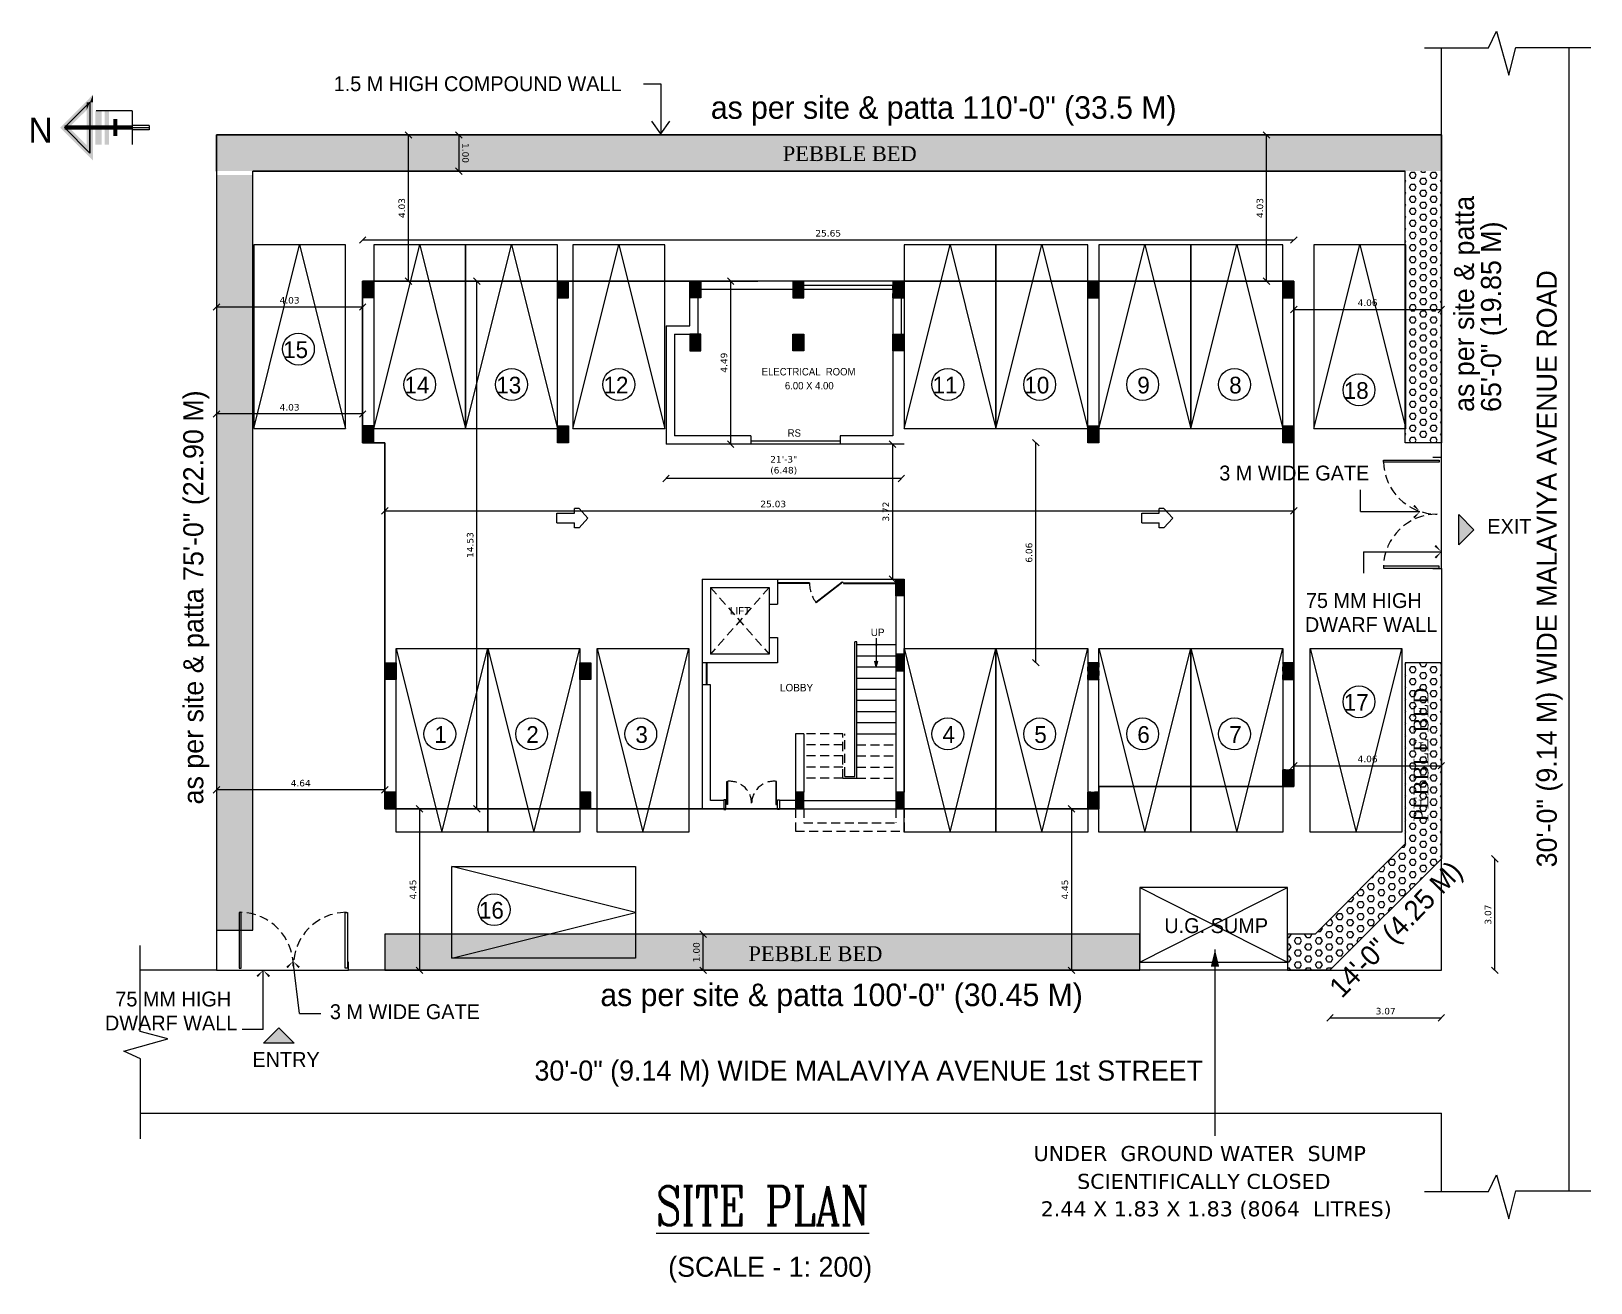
# Model space of a CAD drawing. Header units: metres. Extents: x 617 to 1370, y 693 to 852.
# Drawn here: x 921.51 to 964.46, y 812.85 to 847.31 of the extents above; entities that cross this region are included whole.
import ezdxf
from ezdxf.enums import TextEntityAlignment as Align

# ---------------------------------------------------------------- set-up
doc = ezdxf.new("R2010")
doc.units = ezdxf.units.M
doc.header["$MEASUREMENT"] = 0
doc.header["$PDMODE"] = 2
doc.header["$PDSIZE"] = 50
doc.linetypes.add('HIDDEN', pattern=[0.375, 0.25, -0.125])
doc.linetypes.add('HIDDEN2', pattern=[0.1875, 0.125, -0.0625])
doc.layers.get('0').update_dxf_attribs({"lineweight": 0})
doc.layers.get('Defpoints').update_dxf_attribs({"lineweight": 0})
for name, color, linetype in [('A-ANNO-STEXT', 7, 'Continuous'), ('A-WALL-BOUNDARY', 7, 'Continuous'), ('ABOVE', 250, 'HIDDEN'), ('ARROWS', 7, 'HIDDEN'), ('col hat', 254, 'Continuous'), ('COLUMN', 2, 'Continuous'), ('Driveway', 8, 'Continuous'), ('FURN', 251, 'Continuous'), ('GATE', 56, 'Continuous'), ('RAILING', 251, 'Continuous'), ('ROOM TEXT SCH', 7, 'Continuous'), ('SCHEME TEXT', 7, 'Continuous'), ('STEPS', 250, 'Continuous'), ('stilt column', 7, 'HIDDEN2'), ('TEXT (RM SIZE)', 7, 'Continuous'), ('WAL', 1, 'Continuous'), ('window', 252, 'Continuous')]:
    doc.layers.add(name, color=color, linetype=linetype)
for name, color, linetype, lineweight in [('DIM', 3, 'Continuous', 0), ('DOOR', 8, 'Continuous', 0), ('ED', 30, 'Continuous', 0), ('TEXT', 7, 'Continuous', 0), ('TEXT1', 7, 'Continuous', 0), ('TITLE', 222, 'Continuous', 0), ('wall', 7, 'Continuous', 0)]:
    doc.layers.add(name, color=color, linetype=linetype, lineweight=lineweight)
doc.styles.add('GPL$0$ROMANC', font='romanc', dxfattribs={"width": 0.75})
doc.styles.add('J', font='swissel.ttf', dxfattribs={"height": 3.75})
doc.styles.add('J2', font='swissel.ttf', dxfattribs={"height": 4.75})
doc.styles.add('RM', font='dutcheb.ttf', dxfattribs={"width": 0.7})
doc.styles.add('S2', font='GOTHIC.TTF')
doc.styles.get("Standard").update_dxf_attribs({"font": 'verdana.ttf', "height": 0.18})
doc.styles.add('UATEXT', font='GOTHIC.TTF')
doc.styles.add('USA TEXT', font='GOTHIC.TTF', dxfattribs={"width": 0.8})
doc.dimstyles.new('ED', dxfattribs={"dimscale": 0, "dimtxt": 0.18, "dimasz": 0.18, "dimexe": 0, "dimexo": 0, "dimgap": 0.09, "dimtad": 1, "dimtoh": 1, "dimzin": 3, "dimdsep": 46, "dimtxsty": 'Standard', "dimblk": 'OBLIQUE', "dimcen": 0.09, "dimse1": 1, "dimse2": 1, "dimclrd": 251, "dimclrt": 30, "dimadec": 0, "dimazin": 0, "dimtfac": 1, "dimtmove": 0, "dimatfit": 3, "dimldrblk": 'ARCHTICK', "dimfxl": 1, "dimtolj": 1, "dimtzin": 0, "dimarcsym": 0})
pattern_1 = [(0, (1271.16148, 1935.13481), (0, 0.165988202), [0.095833333, -0.191666667]), (120, (1271.16148, 1935.13481), (-0.14375, -0.082994101), [0.095833333, -0.191666667]), (60, (1271.25731, 1935.13481), (-0.14375, 0.082994101), [0.095833333, -0.191666667])]

# ---------------------------------------------------------------- blocks, each defined once
blk = doc.blocks.new('A$C0128692B')
blk.add_lwpolyline([(0, 198), (99, 198), (99, 0), (0, 0)], close=True)
blk.add_lwpolyline([(0, 198), (49.5, 0), (99, 198)])
blk = doc.blocks.new('_Oblique')
at = {"color": 0, "linetype": 'ByBlock', "lineweight": -2}
blk.add_line((-0.5, -0.5), (0.5, 0.5), dxfattribs=at)
blk = doc.blocks.new('*D282')
at = {"layer": 'Defpoints', "color": 0}
for p in [(930.637, 844.451), (931.899, 844.451), (930.637, 840.425)]:
    blk.add_point(p, dxfattribs=at)
at = {"layer": 'ED', "color": 251, "lineweight": -2}
blk.add_line((931.899, 840.425), (931.899, 844.451), dxfattribs=at)
at = {"layer": 'ED', "color": 251, "lineweight": -2, "xscale": 0.18, "yscale": 0.18, "zscale": 0.18}
for p, rotation in [((931.899, 844.451), 90), ((931.899, 840.425), 270)]:
    blk.add_blockref('_Oblique', p, dxfattribs=dict(at, rotation=rotation))
at = {"layer": 'ED', "color": 30, "insert": (931.716, 842.438), "char_height": 0.18, "attachment_point": 5, "rotation": 90}
blk.add_mtext('\\A1;4.03', dxfattribs=at)
blk = doc.blocks.new('_ArchTick')
at = {"color": 0, "const_width": 0.15}
blk.add_lwpolyline([(-0.5, -0.5), (0.5, 0.5)], dxfattribs=at)
blk = doc.blocks.new('*D283')
at = {"layer": 'Defpoints', "color": 0}
for p in [(955.532, 844.451), (956.282, 844.451), (956.282, 840.425)]:
    blk.add_point(p, dxfattribs=at)
at = {"layer": 'ED', "color": 251, "lineweight": -2}
blk.add_line((955.532, 840.425), (955.532, 844.451), dxfattribs=at)
at = {"layer": 'ED', "color": 251, "lineweight": -2, "xscale": 0.18, "yscale": 0.18, "zscale": 0.18}
for p, rotation in [((955.532, 844.451), 90), ((955.532, 840.425), 270)]:
    blk.add_blockref('_Oblique', p, dxfattribs=dict(at, rotation=rotation))
at = {"layer": 'ED', "color": 30, "insert": (955.349, 842.438), "char_height": 0.18, "attachment_point": 5, "rotation": 90}
blk.add_mtext('\\A1;4.03', dxfattribs=at)
blk = doc.blocks.new('*D76')
at = {"layer": 'Defpoints', "color": 0}
for p in [(960.345, 842.98), (956.282, 840.425), (960.345, 839.646)]:
    blk.add_point(p, dxfattribs=at)
at = {"layer": 'ED', "color": 251, "lineweight": -2}
blk.add_line((956.282, 839.646), (960.345, 839.646), dxfattribs=at)
at = {"layer": 'ED', "color": 251, "lineweight": -2, "xscale": 0.18, "yscale": 0.18, "zscale": 0.18, "rotation": 180}
blk.add_blockref('_Oblique', (956.282, 839.646), dxfattribs=at)
at = {"layer": 'ED', "color": 251, "lineweight": -2, "xscale": 0.18, "yscale": 0.18, "zscale": 0.18}
blk.add_blockref('_Oblique', (960.345, 839.646), dxfattribs=at)
at = {"layer": 'ED', "color": 30, "insert": (958.313, 839.83), "char_height": 0.18, "attachment_point": 5}
blk.add_mtext('\\A1;4.06', dxfattribs=at)
blk = doc.blocks.new('*D284')
at = {"layer": 'Defpoints', "color": 0}
for p in [(960.345, 827.085), (956.282, 826.51), (960.345, 826.51)]:
    blk.add_point(p, dxfattribs=at)
at = {"layer": 'ED', "color": 251, "lineweight": -2}
blk.add_line((956.282, 827.085), (960.345, 827.085), dxfattribs=at)
at = {"layer": 'ED', "color": 251, "lineweight": -2, "xscale": 0.18, "yscale": 0.18, "zscale": 0.18, "rotation": 180}
blk.add_blockref('_Oblique', (956.282, 827.085), dxfattribs=at)
at = {"layer": 'ED', "color": 251, "lineweight": -2, "xscale": 0.18, "yscale": 0.18, "zscale": 0.18}
blk.add_blockref('_Oblique', (960.345, 827.085), dxfattribs=at)
at = {"layer": 'ED', "color": 30, "insert": (958.313, 827.269), "char_height": 0.18, "attachment_point": 5}
blk.add_mtext('\\A1;4.06', dxfattribs=at)
blk = doc.blocks.new('*D285')
at = {"layer": 'Defpoints', "color": 0}
for p in [(931.25, 825.896), (931.25, 821.451), (932.205, 821.451)]:
    blk.add_point(p, dxfattribs=at)
at = {"layer": 'ED', "color": 251, "lineweight": -2}
blk.add_line((932.205, 825.896), (932.205, 821.451), dxfattribs=at)
at = {"layer": 'ED', "color": 251, "lineweight": -2, "xscale": 0.18, "yscale": 0.18, "zscale": 0.18}
for p, rotation in [((932.205, 825.896), 90), ((932.205, 821.451), 270)]:
    blk.add_blockref('_Oblique', p, dxfattribs=dict(at, rotation=rotation))
at = {"layer": 'ED', "color": 30, "insert": (932.023, 823.674), "char_height": 0.18, "attachment_point": 5, "rotation": 90}
blk.add_mtext('\\A1;4.45', dxfattribs=at)
blk = doc.blocks.new('*D286')
at = {"layer": 'Defpoints', "color": 0}
for p in [(950.915, 825.896), (950.16, 821.451), (950.915, 821.451)]:
    blk.add_point(p, dxfattribs=at)
at = {"layer": 'ED', "color": 251, "lineweight": -2}
blk.add_line((950.16, 825.896), (950.16, 821.451), dxfattribs=at)
at = {"layer": 'ED', "color": 251, "lineweight": -2, "xscale": 0.18, "yscale": 0.18, "zscale": 0.18}
for p, rotation in [((950.16, 825.896), 90), ((950.16, 821.451), 270)]:
    blk.add_blockref('_Oblique', p, dxfattribs=dict(at, rotation=rotation))
at = {"layer": 'ED', "color": 30, "insert": (949.978, 823.674), "char_height": 0.18, "attachment_point": 5, "rotation": 90}
blk.add_mtext('\\A1;4.45', dxfattribs=at)
blk = doc.blocks.new('*D77')
at = {"layer": 'Defpoints', "color": 0}
for p in [(926.612, 828.452), (926.612, 826.42), (931.25, 825.896)]:
    blk.add_point(p, dxfattribs=at)
at = {"layer": 'ED', "color": 251, "lineweight": -2}
blk.add_line((931.25, 826.42), (926.612, 826.42), dxfattribs=at)
at = {"layer": 'ED', "color": 251, "lineweight": -2, "xscale": 0.18, "yscale": 0.18, "zscale": 0.18, "rotation": 180}
blk.add_blockref('_Oblique', (926.612, 826.42), dxfattribs=at)
at = {"layer": 'ED', "color": 251, "lineweight": -2, "xscale": 0.18, "yscale": 0.18, "zscale": 0.18}
blk.add_blockref('_Oblique', (931.25, 826.42), dxfattribs=at)
at = {"layer": 'ED', "color": 30, "insert": (928.931, 826.603), "char_height": 0.18, "attachment_point": 5}
blk.add_mtext('\\A1;4.64', dxfattribs=at)
blk = doc.blocks.new('*D287')
at = {"layer": 'Defpoints', "color": 0}
for p in [(926.612, 836.769), (926.612, 835.978), (930.637, 835.978)]:
    blk.add_point(p, dxfattribs=at)
at = {"layer": 'ED', "color": 251, "lineweight": -2}
blk.add_line((930.637, 836.769), (926.612, 836.769), dxfattribs=at)
at = {"layer": 'ED', "color": 251, "lineweight": -2, "xscale": 0.18, "yscale": 0.18, "zscale": 0.18, "rotation": 180}
blk.add_blockref('_Oblique', (926.612, 836.769), dxfattribs=at)
at = {"layer": 'ED', "color": 251, "lineweight": -2, "xscale": 0.18, "yscale": 0.18, "zscale": 0.18}
blk.add_blockref('_Oblique', (930.637, 836.769), dxfattribs=at)
at = {"layer": 'ED', "color": 30, "insert": (928.624, 836.952), "char_height": 0.18, "attachment_point": 5}
blk.add_mtext('\\A1;4.03', dxfattribs=at)
blk = doc.blocks.new('*D288')
at = {"layer": 'Defpoints', "color": 0}
for p in [(926.612, 840.425), (930.637, 840.425), (926.612, 839.714)]:
    blk.add_point(p, dxfattribs=at)
at = {"layer": 'ED', "color": 251, "lineweight": -2}
blk.add_line((930.637, 839.714), (926.612, 839.714), dxfattribs=at)
at = {"layer": 'ED', "color": 251, "lineweight": -2, "xscale": 0.18, "yscale": 0.18, "zscale": 0.18, "rotation": 180}
blk.add_blockref('_Oblique', (926.612, 839.714), dxfattribs=at)
at = {"layer": 'ED', "color": 251, "lineweight": -2, "xscale": 0.18, "yscale": 0.18, "zscale": 0.18}
blk.add_blockref('_Oblique', (930.637, 839.714), dxfattribs=at)
at = {"layer": 'ED', "color": 30, "insert": (928.624, 839.898), "char_height": 0.18, "attachment_point": 5}
blk.add_mtext('\\A1;4.03', dxfattribs=at)
blk = doc.blocks.new('*D78')
at = {"layer": 'Defpoints', "color": 0}
for p in [(931.25, 834.195), (956.282, 834.195), (956.282, 834.104)]:
    blk.add_point(p, dxfattribs=at)
at = {"layer": 'ED', "color": 251, "lineweight": -2}
blk.add_line((931.25, 834.104), (956.282, 834.104), dxfattribs=at)
at = {"layer": 'ED', "color": 251, "lineweight": -2, "xscale": 0.18, "yscale": 0.18, "zscale": 0.18, "rotation": 180}
blk.add_blockref('_Oblique', (931.25, 834.104), dxfattribs=at)
at = {"layer": 'ED', "color": 251, "lineweight": -2, "xscale": 0.18, "yscale": 0.18, "zscale": 0.18}
blk.add_blockref('_Oblique', (956.282, 834.104), dxfattribs=at)
at = {"layer": 'ED', "color": 30, "insert": (941.945, 834.288), "char_height": 0.18, "attachment_point": 5}
blk.add_mtext('\\A1;25.03', dxfattribs=at)
blk = doc.blocks.new('*D289')
at = {"layer": 'Defpoints', "color": 0}
for p in [(933.783, 840.425), (934.55, 840.425), (934.55, 825.896)]:
    blk.add_point(p, dxfattribs=at)
at = {"layer": 'ED', "color": 251, "lineweight": -2}
blk.add_line((933.783, 825.896), (933.783, 840.425), dxfattribs=at)
at = {"layer": 'ED', "color": 251, "lineweight": -2, "xscale": 0.18, "yscale": 0.18, "zscale": 0.18}
for p, rotation in [((933.783, 840.425), 90), ((933.783, 825.896), 270)]:
    blk.add_blockref('_Oblique', p, dxfattribs=dict(at, rotation=rotation))
at = {"layer": 'ED', "color": 30, "insert": (933.599, 833.16), "char_height": 0.18, "attachment_point": 5, "rotation": 90}
blk.add_mtext('\\A1;14.53', dxfattribs=at)
blk = doc.blocks.new('*D79')
at = {"layer": 'Defpoints', "color": 0}
for p in [(930.637, 843.04), (956.282, 843.04), (956.282, 841.56)]:
    blk.add_point(p, dxfattribs=at)
at = {"layer": 'ED', "color": 251, "lineweight": -2}
blk.add_line((930.637, 841.56), (956.282, 841.56), dxfattribs=at)
at = {"layer": 'ED', "color": 251, "lineweight": -2, "xscale": 0.18, "yscale": 0.18, "zscale": 0.18, "rotation": 180}
blk.add_blockref('_Oblique', (930.637, 841.56), dxfattribs=at)
at = {"layer": 'ED', "color": 251, "lineweight": -2, "xscale": 0.18, "yscale": 0.18, "zscale": 0.18}
blk.add_blockref('_Oblique', (956.282, 841.56), dxfattribs=at)
at = {"layer": 'ED', "color": 30, "insert": (943.459, 841.743), "char_height": 0.18, "attachment_point": 5}
blk.add_mtext('\\A1;25.65', dxfattribs=at)
blk = doc.blocks.new('st.col')
at = {"layer": 'col hat'}
blk.add_hatch(color=256, dxfattribs=at).paths.add_polyline_path([(-4.5, 4.5), (7.5, 4.5), (7.5, -13.5), (-4.5, -13.5)])
at = {"layer": 'COLUMN', "linetype": 'ByBlock'}
blk.add_lwpolyline([(-4.5, 4.5), (7.5, 4.5), (7.5, -13.5), (-4.5, -13.5)], close=True, dxfattribs=at)
at = {"layer": 'Defpoints', "color": 1}
for p, q in [((7.5, 0), (-4.5, 0)), ((0, 4.5), (0, -13.5))]:
    blk.add_line(p, q, dxfattribs=at)
blk = doc.blocks.new('A$C2E3D07F4')
at = {"layer": 'col hat'}
h = blk.add_hatch(color=256, dxfattribs=at)
h.paths.add_polyline_path([(-4.5, 0), (-9, 0), (-9, -4.5), (-4.5, -4.5)])
h.paths.add_polyline_path([(-4.5, -4.5), (0, -4.5), (0, 0), (-4.5, 0)])
h.paths.add_polyline_path([(-4.5, -18), (0, -18), (0, -4.5), (-4.5, -4.5)])
h.paths.add_polyline_path([(-4.5, -4.5), (-9, -4.5), (-9, -18), (-4.5, -18)])
at = {"layer": 'COLUMN', "linetype": 'ByBlock'}
blk.add_lwpolyline([(0, 0), (-9, 0), (-9, -18), (0, -18)], close=True, dxfattribs=at)
at = {"layer": 'Defpoints', "color": 1}
for p, q in [((-4.5, 0), (-4.5, -18)), ((-9, -4.5), (0, -4.5))]:
    blk.add_line(p, q, dxfattribs=at)
blk = doc.blocks.new('*U9')
at = {"layer": 'ARROWS', "color": 205, "linetype": 'Continuous'}
for p, q in [((-1600, 187.5), (-925, 187.5)), ((-1600, -187.5), (-1600, 187.5)), ((-737.5, 375), (-925, 375)), ((-925, 187.5), (-925, 375)), ((-737.5, 375), (-400, 0)), ((-400, 0), (-737.5, -375)), ((-1600, -187.5), (-925, -187.5)), ((-925, -375), (-925, -187.5)), ((-737.5, -375), (-925, -375))]:
    blk.add_line(p, q, dxfattribs=at)
blk = doc.blocks.new('ARROW2')
at = {"layer": 'FURN'}
for points in [[(0, 0, 0, 1.41, 0), (-4, 4, 1.41, 1.41, 0)], [(0, 0, 0, 1.41, 0), (4, 4, 1.41, 1.41, 0)]]:
    blk.add_lwpolyline(points, format="xyseb", dxfattribs=at)
blk = doc.blocks.new('*D81')
at = {"layer": 'Defpoints', "color": 0}
for p in [(933.158, 844.451), (933.163, 843.455), (933.288, 843.455)]:
    blk.add_point(p, dxfattribs=at)
at = {"layer": 'ED', "color": 251, "lineweight": -2}
blk.add_line((933.283, 844.451), (933.288, 843.455), dxfattribs=at)
at = {"layer": 'ED', "color": 251, "lineweight": -2, "xscale": 0.18, "yscale": 0.18, "zscale": 0.18}
for p, rotation in [((933.283, 844.451), 90.3167505109545), ((933.288, 843.455), 270.3167505109545)]:
    blk.add_blockref('_Oblique', p, dxfattribs=dict(at, rotation=rotation))
at = {"layer": 'ED', "color": 30, "insert": (933.469, 843.954), "char_height": 0.18, "attachment_point": 5, "rotation": 270.3168}
blk.add_mtext('\\A1;1.00', dxfattribs=at)
blk = doc.blocks.new('*D82')
at = {"layer": 'Defpoints', "color": 0}
for p in [(949.174, 835.978), (949.343, 835.978), (949.343, 829.921)]:
    blk.add_point(p, dxfattribs=at)
at = {"layer": 'ED', "color": 251, "lineweight": -2}
blk.add_line((949.174, 829.921), (949.174, 835.978), dxfattribs=at)
at = {"layer": 'ED', "color": 251, "lineweight": -2, "xscale": 0.18, "yscale": 0.18, "zscale": 0.18}
for p, rotation in [((949.174, 835.978), 90), ((949.174, 829.921), 270)]:
    blk.add_blockref('_Oblique', p, dxfattribs=dict(at, rotation=rotation))
at = {"layer": 'ED', "color": 30, "insert": (948.99, 832.95), "char_height": 0.18, "attachment_point": 5, "rotation": 90}
blk.add_mtext('\\A1;6.06', dxfattribs=at)
blk = doc.blocks.new('*D293')
at = {"layer": 'Defpoints', "color": 0}
for p in [(957.278, 821.451), (960.345, 821.451), (960.345, 820.141)]:
    blk.add_point(p, dxfattribs=at)
at = {"layer": 'ED', "color": 251, "lineweight": -2}
blk.add_line((957.278, 820.141), (960.345, 820.141), dxfattribs=at)
at = {"layer": 'ED', "color": 251, "lineweight": -2, "xscale": 0.18, "yscale": 0.18, "zscale": 0.18, "rotation": 180}
blk.add_blockref('_Oblique', (957.278, 820.141), dxfattribs=at)
at = {"layer": 'ED', "color": 251, "lineweight": -2, "xscale": 0.18, "yscale": 0.18, "zscale": 0.18}
blk.add_blockref('_Oblique', (960.345, 820.141), dxfattribs=at)
at = {"layer": 'ED', "color": 30, "insert": (958.812, 820.325), "char_height": 0.18, "attachment_point": 5}
blk.add_mtext('\\A1;3.07', dxfattribs=at)
blk = doc.blocks.new('*D294')
at = {"layer": 'Defpoints', "color": 0}
for p in [(960.345, 824.518), (961.816, 824.518), (960.345, 821.451)]:
    blk.add_point(p, dxfattribs=at)
at = {"layer": 'ED', "color": 251, "lineweight": -2}
blk.add_line((961.816, 821.451), (961.816, 824.518), dxfattribs=at)
at = {"layer": 'ED', "color": 251, "lineweight": -2, "xscale": 0.18, "yscale": 0.18, "zscale": 0.18}
for p, rotation in [((961.816, 824.518), 90), ((961.816, 821.451), 270)]:
    blk.add_blockref('_Oblique', p, dxfattribs=dict(at, rotation=rotation))
at = {"layer": 'ED', "color": 30, "insert": (961.632, 822.985), "char_height": 0.18, "attachment_point": 5, "rotation": 90}
blk.add_mtext('\\A1;3.07', dxfattribs=at)
blk = doc.blocks.new('*D295')
at = {"layer": 'Defpoints', "color": 0}
for p in [(939.746, 822.448), (940.015, 822.448), (939.746, 821.451)]:
    blk.add_point(p, dxfattribs=at)
at = {"layer": 'ED', "color": 251, "lineweight": -2}
blk.add_line((940.015, 821.451), (940.015, 822.448), dxfattribs=at)
at = {"layer": 'ED', "color": 251, "lineweight": -2, "xscale": 0.18, "yscale": 0.18, "zscale": 0.18}
for p, rotation in [((940.015, 822.448), 90), ((940.015, 821.451), 270)]:
    blk.add_blockref('_Oblique', p, dxfattribs=dict(at, rotation=rotation))
at = {"layer": 'ED', "color": 30, "insert": (939.831, 821.95), "char_height": 0.18, "attachment_point": 5, "rotation": 90}
blk.add_mtext('\\A1;1.00', dxfattribs=at)
blk = doc.blocks.new('*D83')
at = {"layer": 'Defpoints', "color": 0}
for p in [(940.771, 840.425), (940.771, 835.94), (940.771, 835.94)]:
    blk.add_point(p, dxfattribs=at)
at = {"layer": 'ED', "color": 251, "lineweight": -2}
blk.add_line((940.771, 840.425), (940.771, 835.94), dxfattribs=at)
at = {"layer": 'ED', "color": 251, "lineweight": -2, "xscale": 0.18, "yscale": 0.18, "zscale": 0.18}
for p, rotation in [((940.771, 840.425), 90), ((940.771, 835.94), 270)]:
    blk.add_blockref('_Oblique', p, dxfattribs=dict(at, rotation=rotation))
at = {"layer": 'ED', "color": 30, "insert": (940.588, 838.182), "char_height": 0.18, "attachment_point": 5, "rotation": 90}
blk.add_mtext('\\A1;4.49', dxfattribs=at)
blk = doc.blocks.new('*D84')
at = {"layer": 'Defpoints', "color": 0}
for p in [(938.993, 835.302), (945.472, 835.302), (938.993, 834.993)]:
    blk.add_point(p, dxfattribs=at)
at = {"layer": 'TITLE', "color": 251, "lineweight": -2}
blk.add_line((945.472, 834.993), (938.993, 834.993), dxfattribs=at)
at = {"layer": 'TITLE', "color": 251, "lineweight": -2, "xscale": 0.18, "yscale": 0.18, "zscale": 0.18, "rotation": 180}
blk.add_blockref('_Oblique', (938.993, 834.993), dxfattribs=at)
at = {"layer": 'TITLE', "color": 251, "lineweight": -2, "xscale": 0.18, "yscale": 0.18, "zscale": 0.18}
blk.add_blockref('_Oblique', (945.472, 834.993), dxfattribs=at)
at = {"layer": 'TITLE', "color": 30, "insert": (942.233, 835.354), "char_height": 0.18, "attachment_point": 5}
blk.add_mtext('\\A1;21\'-3"\\P(6.48)  ', dxfattribs=at)
blk = doc.blocks.new('*D85')
at = {"layer": 'Defpoints', "color": 0}
for p in [(945.548, 835.94), (945.231, 832.221), (945.548, 832.221)]:
    blk.add_point(p, dxfattribs=at)
at = {"layer": 'ED', "color": 251, "lineweight": -2}
blk.add_line((945.231, 835.94), (945.231, 832.221), dxfattribs=at)
at = {"layer": 'ED', "color": 251, "lineweight": -2, "xscale": 0.18, "yscale": 0.18, "zscale": 0.18}
for p, rotation in [((945.231, 835.94), 90), ((945.231, 832.221), 270)]:
    blk.add_blockref('_Oblique', p, dxfattribs=dict(at, rotation=rotation))
at = {"layer": 'ED', "color": 30, "insert": (945.047, 834.081), "char_height": 0.18, "attachment_point": 5, "rotation": 90}
blk.add_mtext('\\A1;3.72', dxfattribs=at)

msp = doc.modelspace()

# ---------------------------------------------------------------- hatches: boundary and pattern name
at = {"layer": 'DIM'}
for points in [[(961.242, 833.583), (960.822, 833.164), (960.822, 834.003)], [(928.329, 819.869), (928.749, 819.449), (927.909, 819.449)]]:
    msp.add_hatch(color=256, dxfattribs=at).paths.add_polyline_path(points)
at = {"layer": 'DOOR', "linetype": 'Continuous'}
h = msp.add_hatch(dxfattribs=at)
h.set_pattern_fill('HEX', color=256, scale=0.766667, style=0)
h.set_pattern_definition(pattern_1)
h.paths.add_polyline_path([(926.612, 843.455), (960.345, 843.455), (960.345, 844.451), (926.612, 844.451)])
h = msp.add_hatch(dxfattribs=at)
h.set_pattern_fill('HEX', color=256, scale=0.766667, angle=-90, style=0)
h.set_pattern_definition([(270, (2040.29533, 503.43532), (0.165988202, 0), [0.095833333, -0.191666667]), (30, (2040.29533, 503.43532), (-0.082994101, 0.14375), [0.095833333, -0.191666667]), (330, (2040.29533, 503.33949), (0.082994101, 0.14375), [0.095833333, -0.191666667])])
h.paths.add_polyline_path([(927.608, 822.556), (927.608, 843.347), (926.612, 843.347), (926.612, 822.556)])
h = msp.add_hatch(dxfattribs=at)
h.set_pattern_fill('HEX', color=256, scale=0.766667, style=0)
h.set_pattern_definition(pattern_1)
h.paths.add_polyline_path([(960.345, 835.978), (959.348, 835.978), (959.348, 843.455), (960.345, 843.455)])
h = msp.add_hatch(dxfattribs=at)
h.set_pattern_fill('HEX', color=256, scale=0.766667, style=0)
h.set_pattern_definition(pattern_1)
h.paths.add_polyline_path([(960.345, 829.921), (959.348, 829.921), (959.348, 824.931), (956.866, 822.448), (956.107, 822.448), (956.107, 821.451), (957.278, 821.451), (960.345, 824.518)])
h = msp.add_hatch(dxfattribs=at)
h.set_pattern_fill('HEX', color=256, scale=0.766667, style=0)
h.set_pattern_definition(pattern_1)
h.paths.add_polyline_path([(952.041, 822.448), (931.25, 822.448), (931.25, 821.451), (952.041, 821.451)])
at = {"layer": 'wall'}
h = msp.add_hatch(color=1, dxfattribs=at)
h.paths.add_polyline_path([(944.782, 829.803), (944.782, 829.919), (944.823, 829.962)])
h.paths.add_polyline_path([(944.782, 829.803), (944.74, 829.962), (944.782, 829.919)])

# ---------------------------------------------------------------- linework, layer by layer
for p, q in [((922.426, 844.653), (923.126, 845.352)), ((923.126, 845.352), (923.126, 843.953)), ((923.126, 843.953), (922.426, 844.653)), ((923.126, 844.653), (924.758, 844.653)), ((923.126, 843.953), (923.126, 844.653))]:
    msp.add_line(p, q)
at = {"color": 1}
for p, q in [((924.292, 845.119), (923.293, 845.119)), ((924.292, 845.119), (924.292, 844.186)), ((924.758, 844.711), (924.292, 844.711)), ((924.758, 844.594), (924.292, 844.594)), ((924.758, 844.711), (924.758, 844.594))]:
    msp.add_line(p, q, dxfattribs=at)
at = {"const_width": 0.117}
msp.add_lwpolyline([(924.292, 844.653), (922.428, 844.653)], dxfattribs=at)
for points in [[(922.303, 844.653), (922.55, 844.653), (923.213, 845.563), (923.039, 845.141)], [(923.213, 845.563), (923.039, 845.141), (923.213, 845.352), (923.039, 845.352)], [(923.213, 845.352), (923.039, 845.352), (923.213, 843.742), (923.039, 844.164)], [(923.447, 845.119), (923.272, 845.119), (923.447, 844.186), (923.272, 844.186)], [(923.651, 845.119), (923.534, 845.119), (923.651, 844.186), (923.534, 844.186)], [(923.213, 843.742), (923.039, 844.164), (922.303, 844.653), (922.55, 844.653)], [(923.884, 844.886), (923.767, 844.886), (923.884, 844.419), (923.767, 844.419)], [(923.447, 844.186), (923.272, 844.186), (923.447, 844.186), (923.272, 844.186)], [(923.651, 844.186), (923.534, 844.186), (923.651, 844.186), (923.534, 844.186)], [(923.884, 844.419), (923.767, 844.419), (923.884, 844.419), (923.767, 844.419)]]:
    msp.add_trace(points)
at = {"color": 1}
msp.add_trace([(924.292, 844.186), (923.359, 844.186), (924.292, 844.186), (923.359, 844.186)], dxfattribs=at)
at = {"layer": 'A-WALL-BOUNDARY'}
for p, q in [((960.345, 835.576), (960.345, 844.451)), ((960.115, 835.576), (960.345, 835.576)), ((960.115, 832.511), (960.345, 832.511)), ((960.345, 832.511), (960.345, 824.518)), ((960.345, 824.518), (957.278, 821.451))]:
    msp.add_line(p, q, dxfattribs=at)
at = {"layer": 'ABOVE'}
for p, q in [((940.22, 831.991), (941.83, 830.151)), ((941.83, 831.991), (940.22, 830.151))]:
    msp.add_line(p, q, dxfattribs=at)
for centre, radius, start, end in [((943.809, 832.108), 0.866, 179.3658, 218.3488), ((940.737, 826.044), 0.613, 0.5651, 96.3332), ((941.964, 826.044), 0.613, 83.6668, 179.4349)]:
    msp.add_arc(centre, radius, start, end, dxfattribs=at)
at = {"layer": 'DIM'}
for p, q in [((960.822, 833.164), (960.822, 834.003)), ((928.749, 819.449), (927.909, 819.449))]:
    msp.add_line(p, q, dxfattribs=at)
for points in [[(960.822, 834.003), (961.242, 833.583), (960.822, 833.164)], [(927.909, 819.449), (928.329, 819.869), (928.749, 819.449)]]:
    msp.add_lwpolyline(points, dxfattribs=at)
at = {"layer": 'DOOR', "linetype": 'Continuous'}
for p, q in [((926.612, 843.347), (926.612, 822.556)), ((927.608, 843.455), (959.348, 843.455)), ((927.608, 822.556), (927.608, 843.455)), ((926.612, 822.556), (927.608, 822.556))]:
    msp.add_line(p, q, dxfattribs=at)
for points in [[(960.345, 829.921), (959.348, 829.921), (959.348, 824.931), (956.866, 822.448), (956.107, 822.448), (956.107, 821.451), (957.278, 821.451), (960.345, 824.518)], [(931.25, 821.451), (952.041, 821.451), (952.041, 822.448), (931.25, 822.448)]]:
    msp.add_lwpolyline(points, close=True, dxfattribs=at)
at = {"layer": 'DOOR'}
for points in [[(940.584, 825.88), (940.635, 825.88), (940.635, 826.142), (940.584, 826.142)], [(942.118, 825.88), (942.066, 825.88), (942.066, 826.142), (942.118, 826.142)]]:
    msp.add_lwpolyline(points, close=True, dxfattribs=at)
at = {"layer": 'Driveway'}
for p, q in [((942.06, 832.221), (945.318, 832.221)), ((939.99, 829.921), (939.99, 826.126))]:
    msp.add_line(p, q, dxfattribs=at)
msp.add_lwpolyline([(945.548, 840.425), (956.282, 840.425), (956.282, 826.51), (950.915, 826.51), (950.915, 825.896), (945.548, 825.896)], dxfattribs=at)
at = {"layer": 'ED'}
for p, q in [((959.348, 835.978), (959.348, 843.455)), ((960.345, 832.511), (960.345, 835.576)), ((931.25, 822.448), (931.25, 821.451))]:
    msp.add_line(p, q, dxfattribs=at)
at = {"layer": 'GATE'}
for points in [[(960.282, 835.444), (958.749, 835.444), (958.749, 835.501), (960.282, 835.501)], [(960.282, 832.578), (958.749, 832.578), (958.749, 832.521), (960.282, 832.521)], [(927.294, 821.514), (927.294, 823.047), (927.236, 823.047), (927.236, 821.514)], [(930.159, 821.514), (930.159, 823.047), (930.217, 823.047), (930.217, 821.514)]]:
    msp.add_lwpolyline(points, close=True, dxfattribs=at)
at = {"layer": 'GATE', "linetype": 'HIDDEN'}
for centre, start, end in [((960.23, 835.493), 181.1119, 270), ((960.23, 832.53), 90, 178.8881), ((927.245, 821.566), 0, 88.8881), ((930.208, 821.566), 91.1119, 180)]:
    msp.add_arc(centre, 1.482, start, end, dxfattribs=at)
at = {"layer": 'RAILING'}
for p, q in [((944.194, 826.79), (944.194, 830.496)), ((944.245, 830.496), (944.194, 830.496)), ((944.245, 826.739), (944.245, 830.496)), ((943.862, 826.739), (944.245, 826.739)), ((943.913, 826.79), (944.194, 826.79))]:
    msp.add_line(p, q, dxfattribs=at)
at = {"layer": 'RAILING', "linetype": 'HIDDEN'}
for p, q in [((943.862, 826.739), (943.862, 827.966)), ((943.913, 826.79), (943.913, 827.966))]:
    msp.add_line(p, q, dxfattribs=at)
at = {"layer": 'STEPS'}
for p, q in [((943.785, 836.016), (941.332, 836.016)), ((943.785, 835.94), (941.332, 835.94)), ((941.83, 831.531), (941.83, 830.611)), ((944.245, 830.419), (945.318, 830.419)), ((944.245, 830.112), (945.318, 830.112)), ((944.245, 829.806), (945.318, 829.806)), ((944.245, 829.499), (945.318, 829.499)), ((944.245, 829.192), (945.318, 829.192)), ((944.245, 828.886), (945.318, 828.886)), ((944.245, 828.579), (945.318, 828.579)), ((944.245, 828.272), (945.318, 828.272)), ((944.245, 827.966), (945.318, 827.966))]:
    msp.add_line(p, q, dxfattribs=at)
at = {"layer": 'STEPS', "linetype": 'HIDDEN'}
for p, q in [((943.862, 827.966), (942.788, 827.966)), ((943.862, 827.659), (942.788, 827.659)), ((943.862, 827.352), (942.788, 827.352)), ((944.245, 827.659), (945.318, 827.659)), ((944.245, 827.352), (945.318, 827.352)), ((943.862, 827.046), (942.788, 827.046)), ((944.245, 827.046), (945.318, 827.046)), ((943.862, 826.739), (942.788, 826.739)), ((944.245, 826.739), (945.318, 826.739)), ((942.558, 825.896), (942.558, 825.283)), ((942.788, 825.896), (942.788, 825.513)), ((945.318, 825.896), (945.318, 825.513)), ((945.548, 825.896), (945.548, 825.283)), ((942.558, 825.283), (945.548, 825.283)), ((942.788, 825.513), (945.318, 825.513))]:
    msp.add_line(p, q, dxfattribs=at)
at = {"layer": 'stilt column'}
for points in [[(945.242, 840.425), (945.548, 840.425), (945.548, 839.965), (945.242, 839.965)], [(955.975, 840.425), (956.282, 840.425), (956.282, 839.965), (955.975, 839.965)], [(950.915, 835.978), (950.608, 835.978), (950.608, 836.438), (950.915, 836.438)], [(955.975, 836.438), (956.282, 836.438), (956.282, 835.978), (955.975, 835.978)], [(950.608, 829.921), (950.915, 829.921), (950.915, 829.461), (950.608, 829.461)], [(955.975, 829.921), (956.282, 829.921), (956.282, 829.461), (955.975, 829.461)], [(955.975, 829.921), (956.282, 829.921), (956.282, 829.461), (955.975, 829.461)], [(955.975, 826.51), (956.282, 826.51), (956.282, 826.97), (955.975, 826.97)], [(950.608, 825.896), (950.915, 825.896), (950.915, 826.356), (950.608, 826.356)]]:
    msp.add_lwpolyline(points, close=True, dxfattribs=at)
at = {"layer": 'TEXT'}
for p, q in [((958.121, 834.081), (958.121, 834.68)), ((958.121, 834.081), (959.756, 834.081)), ((958.2, 832.974), (958.2, 832.39)), ((958.2, 832.974), (960.345, 832.974)), ((928.899, 820.265), (928.721, 821.697)), ((927.899, 819.817), (927.899, 821.451)), ((928.899, 820.265), (929.482, 820.265)), ((927.899, 819.817), (927.315, 819.817))]:
    msp.add_line(p, q, dxfattribs=at)
at = {"layer": 'TEXT (RM SIZE)'}
msp.add_line((954.111, 822.025), (954.111, 816.891), dxfattribs=at)
msp.add_lwpolyline([(954.111, 822.025, 0, 0.23, 0), (954.111, 821.553, 0.23, 0.23, 0)], format="xyseb", dxfattribs=at)
at = {"layer": 'TEXT1'}
for centre in [(928.867, 838.556), (932.208, 837.581), (934.738, 837.581), (937.691, 837.581), (946.752, 837.581), (949.282, 837.581), (952.119, 837.581), (954.649, 837.581), (958.077, 837.432), (958.077, 828.845), (932.761, 827.96), (935.291, 827.96), (938.295, 827.96), (946.752, 827.96), (949.282, 827.96), (952.119, 827.96), (954.649, 827.96), (934.259, 823.121)]:
    msp.add_circle(centre, 0.439, dxfattribs=at)
at = {"layer": 'TITLE', "ltscale": 2}
for p, q in [((938.374, 845.857), (938.853, 845.857)), ((938.853, 845.857), (938.853, 844.481)), ((938.853, 844.481), (938.604, 844.833)), ((938.853, 844.481), (939.101, 844.833))]:
    msp.add_line(p, q, dxfattribs=at)
at = {"layer": 'WAL', "linetype": 'Continuous', "ltscale": 0.25}
for p, q in [((945.242, 840.195), (939.952, 840.195)), ((939.645, 839.198), (939.645, 839.965)), ((939.875, 838.968), (939.875, 839.965)), ((945.242, 839.965), (945.242, 838.968)), ((945.242, 839.965), (945.242, 836.17)), ((938.993, 839.198), (938.993, 835.94)), ((938.993, 839.198), (939.645, 839.198)), ((939.223, 838.968), (939.223, 836.17)), ((939.223, 838.968), (939.645, 838.968)), ((941.332, 835.94), (938.993, 835.94)), ((941.332, 836.17), (939.223, 836.17)), ((941.332, 836.17), (941.332, 835.94)), ((945.242, 836.17), (943.785, 836.17)), ((943.785, 836.17), (943.785, 835.94)), ((945.548, 835.94), (943.785, 835.94))]:
    msp.add_line(p, q, dxfattribs=at)
at = {"layer": 'wall', "color": 1}
for p, q in [((960.345, 844.451), (960.345, 846.847)), ((963.863, 815.377), (963.863, 846.862)), ((960.345, 844.451), (926.612, 844.451)), ((926.612, 844.451), (926.612, 821.451)), ((926.612, 843.455), (926.612, 844.451)), ((926.612, 844.451), (960.345, 844.451)), ((960.345, 844.451), (960.345, 835.978)), ((959.348, 843.455), (927.608, 843.455)), ((959.348, 835.978), (959.348, 843.455)), ((941.523, 840.425), (941.217, 840.425)), ((942.482, 840.425), (942.137, 840.425)), ((945.242, 840.424), (942.788, 840.424)), ((945.242, 840.309), (942.788, 840.309)), ((945.242, 839.965), (945.242, 838.968)), ((945.472, 839.965), (945.472, 838.968)), ((960.345, 835.978), (959.348, 835.978)), ((939.99, 832.221), (942.06, 832.221)), ((939.99, 832.221), (939.99, 829.921)), ((942.06, 832.221), (942.06, 831.531)), ((940.22, 831.991), (941.83, 831.991)), ((940.22, 831.991), (940.22, 830.151)), ((941.83, 831.991), (941.83, 831.531)), ((945.318, 831.761), (945.318, 826.356)), ((945.548, 831.761), (945.548, 826.356)), ((941.83, 831.531), (942.06, 831.531)), ((941.83, 830.611), (941.83, 830.151)), ((941.83, 830.611), (942.06, 830.611)), ((942.06, 830.611), (942.06, 829.921)), ((944.782, 830.592), (944.782, 829.803)), ((942.06, 829.921), (939.99, 829.921)), ((941.83, 830.151), (940.22, 830.151)), ((944.782, 829.803), (944.74, 829.962)), ((944.74, 829.962), (944.782, 829.919)), ((944.782, 829.803), (944.823, 829.962)), ((944.823, 829.962), (944.782, 829.919)), ((942.558, 827.966), (942.558, 826.356)), ((942.788, 827.966), (942.558, 827.966)), ((942.788, 827.966), (942.788, 826.356)), ((940.584, 826.126), (940.584, 825.896)), ((942.558, 826.126), (942.118, 826.126)), ((942.118, 826.126), (942.118, 825.896)), ((942.788, 826.126), (945.318, 826.126)), ((942.118, 825.896), (942.453, 825.896)), ((942.788, 825.896), (945.318, 825.896)), ((952.041, 821.674), (956.107, 823.733)), ((952.041, 823.733), (956.107, 821.674)), ((926.612, 821.451), (924.506, 821.451)), ((926.612, 821.451), (927.183, 821.451)), ((927.183, 821.451), (930.25, 821.451)), ((930.25, 821.451), (930.25, 821.681)), ((957.278, 821.451), (930.25, 821.451)), ((924.521, 817.516), (960.345, 817.516)), ((960.345, 815.362), (960.345, 817.516))]:
    msp.add_line(p, q, dxfattribs=at)
for points in [[(959.88, 846.847), (961.648, 846.847), (961.863, 847.308), (962.201, 846.094), (962.401, 846.862), (964.461, 846.862)], [(942.558, 825.896), (931.25, 825.896), (931.25, 829.921), (931.25, 835.978), (930.637, 835.978), (930.637, 840.425), (941.523, 840.425)], [(942.558, 825.896), (931.25, 825.896), (931.25, 829.921), (931.25, 835.978), (930.637, 835.978), (930.637, 840.425), (941.523, 840.425)], [(940.584, 826.126), (940.22, 826.126), (940.22, 829.308), (939.99, 829.308), (939.99, 825.896), (940.584, 825.896)], [(957.278, 821.451), (960.345, 821.451), (960.345, 824.518)], [(924.521, 816.812), (924.521, 819.014), (924.06, 819.229), (925.274, 819.568), (924.506, 819.768), (924.506, 822.132)], [(959.88, 815.362), (961.648, 815.362), (961.863, 815.823), (962.201, 814.609), (962.401, 815.377), (964.461, 815.377)]]:
    msp.add_lwpolyline(points, dxfattribs=at)
for points in [[(931.25, 825.896), (950.915, 825.896), (950.915, 826.51), (956.282, 826.51), (956.282, 840.425), (930.637, 840.425), (930.637, 835.978), (931.25, 835.978)], [(952.041, 821.674), (956.107, 821.674), (956.107, 823.733), (952.041, 823.733)]]:
    msp.add_lwpolyline(points, close=True, dxfattribs=at)
at = {"layer": 'wall', "color": 1, "const_width": 0.0345}
msp.add_lwpolyline([(944.763, 830.419, -1), (944.8, 830.419, -1)], format="xyb", close=True, dxfattribs=at)
at = {"layer": 'window', "color": 252}
msp.add_line((942.137, 840.425), (941.523, 840.425), dxfattribs=at)
at = {"layer": 'window', "color": 4}
for p, q in [((942.944, 832.118), (942.06, 832.118)), ((942.944, 832.099), (942.06, 832.099)), ((942.944, 832.118), (942.944, 832.099)), ((943.883, 832.118), (945.318, 832.118)), ((943.883, 832.118), (943.883, 832.099)), ((943.883, 832.099), (945.318, 832.099)), ((940.097, 829.921), (940.097, 829.308)), ((940.116, 829.921), (940.116, 829.308))]:
    msp.add_line(p, q, dxfattribs=at)
for points in [[(943.846, 832.149), (943.858, 832.134), (943.13, 831.571), (943.119, 831.586)], [(940.682, 826.653), (940.682, 826.014), (940.669, 826.014), (940.669, 826.653)], [(942.019, 826.653), (942.019, 826.014), (942.032, 826.014), (942.032, 826.653)]]:
    msp.add_lwpolyline(points, close=True, dxfattribs=at)
for centre in [(940.676, 826.056), (942.025, 826.056)]:
    msp.add_circle(centre, 0.00185, dxfattribs=at)

# ---------------------------------------------------------------- block references
at = {"layer": 'ARROWS', "xscale": 0.0007119140624935, "yscale": 0.0007119140624935, "zscale": 0.0007119140624935}
for p in [(937.127, 833.901), (953.231, 833.901)]:
    msp.add_blockref('*U9', p, dxfattribs=at)
at = {"layer": 'DIM', "yscale": 0.0419325433000146}
for p, xscale, zscale, rotation in [((959.756, 834.081), 0.0419325433000146, 0.0419325433000146, 90), ((960.345, 832.974), -0.0419325433000146, 0.0419325432999072, 90), ((928.721, 821.697), -0.0419325433000146, 0.0419325432999072, 180), ((927.899, 821.451), 0.0419325433000146, 0.0419325433000146, 180)]:
    msp.add_blockref('ARROW2', p, dxfattribs=dict(at, xscale=xscale, zscale=zscale, rotation=rotation))
at = {"layer": 'ROOM TEXT SCH', "color": 7, "yscale": 0.0255555555555556, "zscale": 0.0255555555555556}
for p, xscale, rotation in [((927.637, 841.428), -0.0255555555555556, 180), ((930.943, 841.428), -0.0255555555555556, 180), ((933.473, 841.428), -0.0255555555555556, 180), ((936.426, 841.428), -0.0255555555555556, 180), ((945.548, 841.428), -0.0255555555555556, 180), ((948.078, 841.428), -0.0255555555555556, 180), ((950.915, 841.428), -0.0255555555555556, 180), ((953.445, 841.428), -0.0255555555555556, 180), ((956.833, 841.428), -0.0255555555555556, 180), ((938.151, 821.782), 0.0255555555555556, 90)]:
    msp.add_blockref('A$C0128692B', p, dxfattribs=dict(at, xscale=xscale, rotation=rotation))
at = {"layer": 'ROOM TEXT SCH', "color": 7, "xscale": 0.0255555555555556, "yscale": 0.0255555555555556, "zscale": 0.0255555555555556}
for p in [(931.557, 825.251), (934.087, 825.251), (937.091, 825.251), (945.548, 825.251), (948.078, 825.251), (950.915, 825.251), (953.445, 825.251), (956.731, 825.251)]:
    msp.add_blockref('A$C0128692B', p, dxfattribs=at)
at = {"layer": 'stilt column', "color": 2, "linetype": 'Continuous', "yscale": 0.0255555555555556, "zscale": 0.0255555555555556}
for p, xscale in [((930.752, 840.31), 0.0255555555555556), ((936.195, 840.31), -0.0255555555555556), ((939.76, 840.31), 0.0255555555555556), ((942.673, 840.31), -0.0255555555555556), ((945.433, 840.31), -0.0255555555555556), ((950.8, 840.31), -0.0255555555555556), ((956.167, 840.31), -0.0255555555555556), ((931.365, 829.806), 0.0255555555555556), ((936.732, 829.806), 0.0255555555555556), ((950.8, 829.806), -0.0255555555555556), ((956.167, 829.806), -0.0255555555555556)]:
    msp.add_blockref('st.col', p, dxfattribs=dict(at, xscale=xscale))
at = {"layer": 'stilt column', "color": 2, "linetype": 'Continuous', "yscale": 0.0255555555555556, "zscale": 0.0255555555555556, "rotation": 180}
for p, xscale in [((939.76, 838.623), -0.0255555555555556), ((942.673, 838.623), 0.0255555555555556), ((945.433, 838.623), 0.0255555555555556), ((930.752, 836.093), -0.0255555555555556), ((936.195, 836.093), 0.0255555555555556), ((950.8, 836.093), 0.0255555555555556), ((956.167, 836.093), 0.0255555555555556), ((956.167, 826.625), 0.0255555555555556), ((931.365, 826.011), -0.0255555555555556), ((936.732, 826.011), -0.0255555555555556), ((950.8, 826.011), 0.0255555555555556)]:
    msp.add_blockref('st.col', p, dxfattribs=dict(at, xscale=xscale))
at = {"layer": 'stilt column', "linetype": 'ByBlock', "xscale": -0.0255555555555556, "yscale": 0.0255555555555556, "zscale": 0.0255555555555556}
msp.add_blockref('A$C2E3D07F4', (945.318, 832.221), dxfattribs=at)
at = {"layer": 'stilt column', "linetype": 'ByBlock', "xscale": 0.0255555555555556, "yscale": 0.0255555555555556, "zscale": 0.0255555555555556, "rotation": 180}
for p in [(945.318, 829.692), (942.558, 825.896), (945.318, 825.896)]:
    msp.add_blockref('A$C2E3D07F4', p, dxfattribs=at)

# ---------------------------------------------------------------- texts
at = {"style": 'USA TEXT'}
msp.add_text('N', height=0.69, dxfattribs=at).set_placement((921.766, 844.239), align=Align.CENTER)
at = {"layer": 'A-ANNO-STEXT', "style": 'USA TEXT'}
for s, height, p in [('as per site & patta 110\'-0" (33.5 M)', 0.621, (940.226, 844.896)), ('as per site & patta 100\'-0" (30.45 M)', 0.621, (937.185, 820.465)), ('30\'-0" (9.14 M) WIDE MALAVIYA AVENUE 1st STREET', 0.552, (935.369, 818.414))]:
    msp.add_text(s, height=height, dxfattribs=at).set_placement(p)
for s, rotation, p in [('as per site & patta', 90, (961.245, 836.825)), ('65\'-0" (19.85 M)', 90, (961.989, 836.825)), ('30\'-0" (9.14 M) WIDE MALAVIYA AVENUE ROAD', 90, (963.524, 824.286)), ('as per site & patta 75\'-0" (22.90 M)', 90, (926.248, 826.018)), ('14\'-0" (4.25 M)', 45.9627, (957.604, 820.655))]:
    msp.add_text(s, height=0.552, rotation=rotation, dxfattribs=at).set_placement(p)
at = {"layer": 'ROOM TEXT SCH', "color": 7, "style": 'USA TEXT', "width": 0.96}
for s, height, p in [('ELECTRICAL  ROOM', 0.20444, (941.627, 837.83)), ('6.00 X 4.00', 0.20444, (942.266, 837.446)), ('RS', 0.2044, (942.343, 836.143))]:
    msp.add_text(s, height=height, dxfattribs=at).set_placement(p)
at = {"layer": 'SCHEME TEXT', "style": 'UATEXT'}
for s, p in [('LIFT', (941.031, 831.248)), ('LOBBY', (942.587, 829.132))]:
    msp.add_text(s, height=0.2044, dxfattribs=at).set_placement(p, align=Align.CENTER)
msp.add_text('UP', height=0.2044, dxfattribs=at).set_placement((944.63, 830.655))
at = {"layer": 'TEXT'}
for s, p in [('UNDER  GROUND WATER  SUMP', (949.115, 816.2)), ('SCIENTIFICALLY CLOSED', (950.314, 815.433)), ('2.44 X 1.83 X 1.83 (8064  LITRES)', (949.31, 814.677))]:
    msp.add_text(s, height=0.414, dxfattribs=at).set_placement(p)
at = {"layer": 'TEXT', "style": 'GPL$0$ROMANC', "width": 0.75}
msp.add_text('%%USITE PLAN', height=1.07333, dxfattribs=at).set_placement((938.719, 814.43))
at = {"layer": 'TEXT (RM SIZE)'}
for s, height, style, p in [('1.5 M HIGH COMPOUND WALL', 0.40889, 'S2', (929.839, 845.657)), ('U.G. SUMP', 0.4089, 'USA TEXT', (952.716, 822.476))]:
    msp.add_text(s, height=height, dxfattribs=dict(at, style=style)).set_placement(p)
at = {"layer": 'TEXT1', "width": 0.96}
for s, height, style, p in [('15', 0.46, 'J', (928.447, 838.309)), ('14', 0.46, 'J', (931.788, 837.334)), ('13', 0.46, 'J', (934.318, 837.334)), ('12', 0.46, 'J', (937.271, 837.334)), ('11', 0.46, 'J', (946.332, 837.334)), ('10', 0.46, 'J', (948.862, 837.334)), ('9', 0.46, 'J', (951.972, 837.334)), ('8', 0.46, 'J', (954.502, 837.334)), ('18', 0.46, 'J', (957.657, 837.185)), ('17', 0.46, 'J', (957.657, 828.598)), ('1', 0.46, 'J', (932.613, 827.713)), ('2', 0.46, 'J', (935.143, 827.713)), ('3', 0.46, 'J', (938.148, 827.713)), ('4', 0.46, 'J', (946.605, 827.713)), ('5', 0.46, 'J', (949.135, 827.713)), ('6', 0.46, 'J', (951.972, 827.713)), ('7', 0.46, 'J', (954.502, 827.713)), ('16', 0.46, 'J', (933.839, 822.874)), ('(SCALE - 1: 200)', 0.55, 'J2', (939.052, 813.013))]:
    msp.add_text(s, height=height, dxfattribs=dict(at, style=style)).set_placement(p)
at = {"layer": 'TITLE', "color": 0, "style": 'RM'}
for p in [(942.208, 843.731), (941.263, 821.703)]:
    msp.add_text('PEBBLE BED', height=0.4089, dxfattribs=at).set_placement(p)
at = {"layer": 'TITLE', "style": 'USA TEXT'}
for s, height, p in [('3 M WIDE GATE', 0.40889, (954.229, 834.938)), ('EXIT', 0.4089, (961.612, 833.47)), ('75 MM HIGH ', 0.40889, (956.615, 831.427)), ('DWARF WALL', 0.4089, (956.587, 830.766)), ('75 MM HIGH ', 0.40889, (923.825, 820.456)), ('3 M WIDE GATE', 0.40889, (929.735, 820.107)), ('DWARF WALL', 0.4089, (923.54, 819.795)), ('ENTRY', 0.4089, (927.601, 818.79))]:
    msp.add_text(s, height=height, dxfattribs=at).set_placement(p)
at = {"layer": 'TITLE', "color": 0, "style": 'RM'}
msp.add_text('PEBBLE BED', height=0.4089, rotation=90, dxfattribs=at).set_placement((959.99, 825.543))

# ---------------------------------------------------------------- dimensions: what is measured, and where the dimension line sits
at = {"layer": 'ED'}
for base, p1, p2, picture, middle in [((931.899, 844.451), (930.637, 840.425), (930.637, 844.451), '*D282', (931.716, 842.438)), ((955.532, 844.451), (956.282, 840.425), (956.282, 844.451), '*D283', (955.349, 842.438)), ((933.783, 840.425), (934.55, 825.896), (934.55, 840.425), '*D289', (933.599, 833.16)), ((945.231, 832.221), (945.548, 835.94), (945.548, 832.221), '*D85', (945.047, 834.081)), ((949.174, 835.978), (949.343, 829.921), (949.343, 835.978), '*D82', (948.99, 832.95)), ((932.2052, 821.4512), (931.2501, 825.8963), (931.2501, 821.4512), '*D285', (932.0233, 823.6737)), ((950.1597, 821.4512), (950.9151, 825.8963), (950.9151, 821.4512), '*D286', (949.9778, 823.6737)), ((961.816, 824.518), (960.345, 821.451), (960.345, 824.518), '*D294', (961.632, 822.985)), ((940.015, 822.448), (939.746, 821.451), (939.746, 822.448), '*D295', (939.831, 821.95))]:
    dim = msp.add_linear_dim(base=base, p1=p1, p2=p2, angle=90, dimstyle='ED', override={"dimscale": 1, "dimpost": '\\X'}, dxfattribs=at)
    dim.commit()
    dim.dimension.update_dxf_attribs({"geometry": picture, "text_midpoint": middle})
for p1, p2, distance, picture, middle in [((933.158, 844.451), (933.163, 843.455), 0.125, '*D81', (933.469, 843.954)), ((940.77125145, 840.424601417), (940.77125145, 835.939601417), 0, '*D83', (940.587685298, 838.182101417))]:
    dim = msp.add_aligned_dim(p1=p1, p2=p2, distance=distance, dimstyle='ED', override={"dimscale": 1, "dimpost": '\\X'}, dxfattribs=at)
    dim.commit()
    dim.dimension.update_dxf_attribs({"geometry": picture, "text_midpoint": middle})
for base, p1, p2, picture, middle in [((956.281720933, 841.559735252), (930.636720933, 843.040088257), (956.281720933, 843.040088257), '*D79', (943.459220933, 841.743482733)), ((960.345, 839.646), (956.282, 840.425), (960.345, 842.98), '*D76', (958.313, 839.83)), ((926.611720933, 839.713778491), (930.636720933, 840.424601417), (926.611720933, 840.424601417), '*D288', (928.624220933, 839.897525973)), ((926.611720933, 836.768599971), (930.636720933, 835.978079957), (926.611720933, 835.978079957), '*D287', (928.624220933, 836.952347452)), ((926.612, 826.42), (931.25, 825.896), (926.612, 828.452), '*D77', (928.931, 826.603)), ((960.345, 827.085), (956.282, 826.51), (960.345, 826.51), '*D284', (958.313, 827.269)), ((960.345, 820.141), (957.278, 821.451), (960.345, 821.451), '*D293', (958.812, 820.325))]:
    dim = msp.add_linear_dim(base=base, p1=p1, p2=p2, dimstyle='ED', override={"dimscale": 1, "dimpost": '\\X'}, dxfattribs=at)
    dim.commit()
    dim.dimension.update_dxf_attribs({"geometry": picture, "text_midpoint": middle})
dim = msp.add_linear_dim(base=(956.282, 834.104), p1=(931.25, 834.195), p2=(956.282, 834.195), dimstyle='ED', override={"dimscale": 1, "dimpost": '\\X'}, dxfattribs=at)
dim.commit()
dim.dimension.update_dxf_attribs({"geometry": '*D78', "text_midpoint": (941.945, 834.104), "dimtype": 160})
at = {"layer": 'TITLE'}
dim = msp.add_linear_dim(base=(938.993, 834.993), p1=(945.472, 835.302), p2=(938.993, 835.302), angle=180, text='21\'-3"\\P(6.48)  ', dimstyle='ED', override={"dimscale": 1, "dimpost": '\\X'}, dxfattribs=at)
dim.commit()
dim.dimension.update_dxf_attribs({"geometry": '*D84', "text_midpoint": (942.233, 834.993), "dimtype": 161})

doc.saveas('drawing.dxf')
